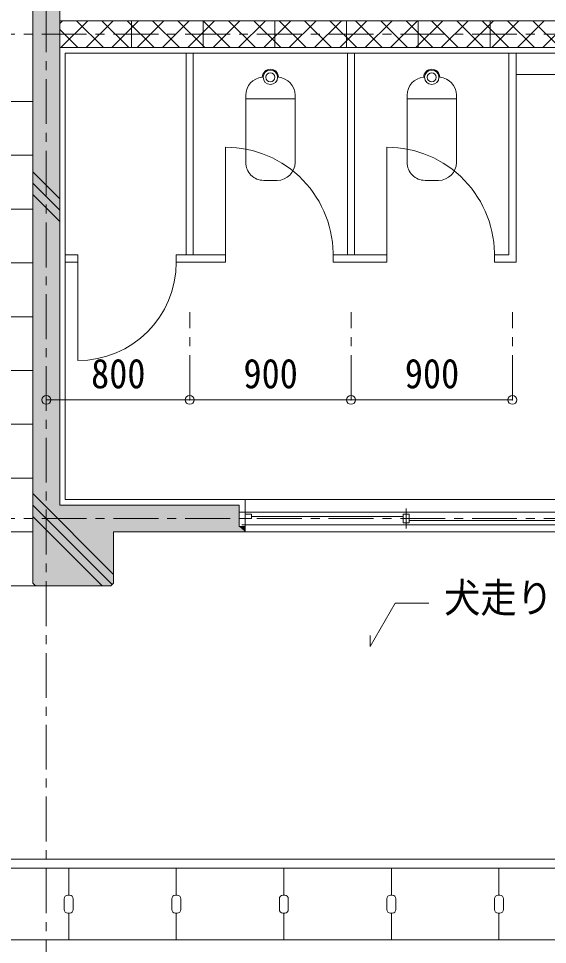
# Model space of a CAD drawing. Units: millimetres at full size, sheet at 1:50. Extents: x -19525 to 20275, y -14100 to 14100.
# Drawn here: x -14780 to -11829, y -3562 to 1600 of the extents above; entities that cross this region are included whole.
import ezdxf
from ezdxf.enums import TextEntityAlignment as Align

# ---------------------------------------------------------------- set-up
doc = ezdxf.new("R2010")
doc.units = ezdxf.units.MM
doc.header["$LTSCALE"] = 50
doc.header["$PDMODE"] = 32
doc.header["$PDSIZE"] = 50
doc.linetypes.add('CHAIN1', pattern=[8, 5, -1, 1, -1])
for name, color, linetype, lineweight in [('0-0_基準線･符号', 7, 'CHAIN1', 9), ('0-2_寸法線･文字', 7, 'Continuous', 9), ('0-3_躯体', 3, 'Continuous', 18), ('0-4_CB', 7, 'Continuous', 9), ('0-5_木', 3, 'Continuous', 18), ('0-6_文字', 3, 'Continuous', 18), ('0-7_建具', 7, 'Continuous', 9), ('0-9_仕上(中)', 7, 'Continuous', 9), ('0-C_設備', 7, 'Continuous', 9), ('0-E_ハッチ', 4, 'Continuous', 9), ('0-F_その他', 4, 'Continuous', 9)]:
    doc.layers.add(name, color=color, linetype=linetype, lineweight=lineweight)
doc.styles.add('ＭＳ ゴシック', font='')
doc.styles.get('ＭＳ ゴシック').set_extended_font_data('MS Gothic')

msp = doc.modelspace()

# ---------------------------------------------------------------- linework, layer by layer
at = {"layer": '0-0_基準線･符号'}
for p, q in [((-14625, 12062.5), (-14625, -10437.5)), ((-18250, 1512.5), (-8125, 1512.5)), ((-19450, -1187.5), (19700, -1187.5))]:
    msp.add_line(p, q, dxfattribs=at)
at = {"layer": '0-2_寸法線･文字', "color": 4, "linetype": 'CHAIN1'}
for p, q in [((-13825, -526.02), (-13825, -37.5)), ((-12925, -526.02), (-12925, -37.5)), ((-12025, -526.02), (-12025, -37.5))]:
    msp.add_line(p, q, dxfattribs=at)
at = {"layer": '0-2_寸法線･文字'}
for p, q in [((-14625, -526.02), (-13825, -526.02)), ((-13825, -526.02), (-12925, -526.02)), ((-12925, -526.02), (-12025, -526.02))]:
    msp.add_line(p, q, dxfattribs=at)
at = {"layer": '0-2_寸法線･文字', "color": 6}
for p in [(-14625, -526.02), (-13825, -526.02), (-12925, -526.02), (-12025, -526.02)]:
    msp.add_point(p, dxfattribs=at)
at = {"layer": '0-3_躯体'}
for p, q in [((-14700, -1547.5), (-14700, 5237.5)), ((-14550, 5237.5), (-14550, -1112.5)), ((-13550, -1112.5), (-14550, -1112.5)), ((-13515, -1262.5), (-13515, -1222.5)), ((-13515, -1262.5), (-14250, -1262.5)), ((-14250, -1547.5), (-14250, -1262.5)), ((-14685, -1562.5), (-14700, -1547.5)), ((-14265, -1562.5), (-14250, -1547.5)), ((-14685, -1562.5), (-14265, -1562.5))]:
    msp.add_line(p, q, dxfattribs=at)
msp.add_lwpolyline([(-13515, -1232.5), (-13550, -1232.5), (-13550, -1112.5)], dxfattribs=at)
at = {"layer": '0-4_CB'}
for p, q in [((-14550, 1587.5), (-8200, 1587.5)), ((-14150, 1587.5), (-14150, 1437.5)), ((-13750, 1587.5), (-13750, 1437.5)), ((-13350, 1587.5), (-13350, 1437.5)), ((-12950, 1587.5), (-12950, 1437.5)), ((-12550, 1587.5), (-12550, 1437.5)), ((-12150, 1587.5), (-12150, 1437.5)), ((-14550, 1437.5), (-8200, 1437.5))]:
    msp.add_line(p, q, dxfattribs=at)
at = {"layer": '0-5_木'}
for p, q in [((-13845, 1407.5), (-13845, 282.5)), ((-13805, 1407.5), (-13805, 282.5)), ((-12945, 282.5), (-12945, 1407.5)), ((-12945, 1372.83), (-12945, 1407.5)), ((-12905, 282.5), (-12905, 1407.5)), ((-12905, 1372.83), (-12905, 1407.5)), ((-12045, 1407.5), (-12045, 282.5)), ((-12005, 1407.5), (-12005, 242.5)), ((-13625, 882.5), (-13625, 242.5)), ((-12725, 882.5), (-12725, 242.5)), ((-14520, 282.5), (-14450, 282.5)), ((-13900, 282.5), (-13900, 242.5)), ((-13900, 282.5), (-13625, 282.5)), ((-13025, 282.5), (-13025, 242.5)), ((-13025, 282.5), (-12725, 282.5)), ((-12125, 282.5), (-12125, 242.5)), ((-12125, 282.5), (-12045, 282.5)), ((-14520, 242.5), (-14450, 242.5)), ((-13900, 242.5), (-13625, 242.5)), ((-13025, 242.5), (-12725, 242.5)), ((-12125, 242.5), (-12005, 242.5))]:
    msp.add_line(p, q, dxfattribs=at)
msp.add_lwpolyline([(-14450, 282.5), (-14450, 242.5), (-14450, -307.5)], dxfattribs=at)
for centre, radius, start, end in [((-13625, 282.5), 600, 358.08979, 90), ((-12725, 282.5), 600, 358.08979, 90), ((-14450, 242.5), 550, 270, 0)]:
    msp.add_arc(centre, radius, start, end, dxfattribs=at)
at = {"layer": '0-6_文字', "color": 4, "lineweight": 9}
msp.add_lwpolyline([(-12490.67, -1659.1), (-12679.15, -1659.1), (-12819.11, -1901.51), (-12819.11, -1840.33)], dxfattribs=at)
at = {"layer": '0-7_建具', "color": 4}
for p, q in [((-13515, -1082.5), (-9885, -1082.5)), ((-11735, -1152.5), (-13500, -1152.5)), ((-13500, -1222.5), (-11720, -1222.5)), ((-9885, -1262.5), (-13515, -1262.5))]:
    msp.add_line(p, q, dxfattribs=at)
at = {"layer": '0-7_建具'}
for p, q in [((-12617.5, -1132.5), (-12617.5, -1242.5)), ((-13535, -1152.5), (-13550, -1152.5)), ((-13535, -1152.5), (-13500, -1152.5)), ((-13515, -1222.5), (-13515, -1152.5)), ((-13480, -1175.5), (-12634.5, -1175.5)), ((-13535, -1222.5), (-13500, -1222.5)), ((-12634.5, -1187.5), (-12600.5, -1187.5)), ((-12600.5, -1199.5), (-11755, -1199.5))]:
    msp.add_line(p, q, dxfattribs=at)
msp.add_lwpolyline([(-13515, -1187.5), (-13480, -1187.5), (-13480, -1163.5), (-13515, -1163.5)], dxfattribs=at)
msp.add_lwpolyline([(-12634.5, -1211.5), (-12600.5, -1211.5), (-12600.5, -1163.5), (-12634.5, -1163.5)], close=True, dxfattribs=at)
at = {"layer": '0-9_仕上(中)', "color": 3, "lineweight": 18}
for p, q in [((-14520, 1407.5), (-8230, 1407.5)), ((-14520, 1407.5), (-14520, -1082.5)), ((-13515, -1082.5), (-14520, -1082.5)), ((-13515, -1152.5), (-13515, -1082.5))]:
    msp.add_line(p, q, dxfattribs=at)
at = {"layer": '0-9_仕上(中)'}
for p, q in [((-12005, 1287.5), (-8230, 1287.5)), ((-14700, 1137.5), (-16150, 1137.5)), ((-14700, 837.5), (-16150, 837.5)), ((-14700, 537.5), (-16150, 537.5)), ((-14700, 237.5), (-16150, 237.5)), ((-14700, -62.5), (-16150, -62.5)), ((-14700, -362.5), (-16150, -362.5)), ((-14700, -662.5), (-16150, -662.5)), ((-14700, -962.5), (-16150, -962.5)), ((-14700, -1262.5), (-16150, -1262.5)), ((-14685, -1562.5), (-16150, -1562.5))]:
    msp.add_line(p, q, dxfattribs=at)
at = {"layer": '0-C_設備'}
for p, q in [((-13512.5, 1172.5), (-13512.5, 797.5)), ((-13512.5, 1152.5), (-13237.5, 1152.5)), ((-13237.5, 1172.5), (-13237.5, 797.5)), ((-12612.5, 1172.5), (-12612.5, 797.5)), ((-12612.5, 1152.5), (-12337.5, 1152.5)), ((-12337.5, 1172.5), (-12337.5, 797.5)), ((-13337.5, 697.5), (-13412.5, 697.5)), ((-12437.5, 697.5), (-12512.5, 697.5))]:
    msp.add_line(p, q, dxfattribs=at)
for centre, radius in [((-13375, 1272.5), 40), ((-13375, 1272.5), 25), ((-12475, 1272.5), 40), ((-12475, 1272.5), 25)]:
    msp.add_circle(centre, radius, dxfattribs=at)
for centre, radius, start, end in [((-13375, 1272.5), 45, 0, 179.99985), ((-12475, 1272.5), 45, 0, 179.99985), ((-13412.5, 1172.5), 100, 94.28937, 179.99985), ((-13337.5, 1172.5), 100, 0, 85.71104), ((-12512.5, 1172.5), 100, 94.28937, 179.99985), ((-12437.5, 1172.5), 100, 0, 85.71104), ((-13412.5, 797.5), 100, 179.99985, 270.00005), ((-13337.5, 797.5), 100, 270.00005, 0), ((-12512.5, 797.5), 100, 179.99985, 270.00005), ((-12437.5, 797.5), 100, 270.00005, 0)]:
    msp.add_arc(centre, radius, start, end, dxfattribs=at)
at = {"layer": '0-E_ハッチ'}
for p, q in [((-14550, 1572.03), (-14534.53, 1587.5)), ((-14543.11, 1437.5), (-14393.11, 1587.5)), ((-14456.84, 1587.5), (-14306.84, 1437.5)), ((-14401.69, 1437.5), (-14251.69, 1587.5)), ((-14315.42, 1587.5), (-14165.42, 1437.5)), ((-14260.27, 1437.5), (-14110.27, 1587.5)), ((-14174, 1587.5), (-14024, 1437.5)), ((-14118.85, 1437.5), (-13968.85, 1587.5)), ((-14032.58, 1587.5), (-13882.58, 1437.5)), ((-13977.43, 1437.5), (-13827.43, 1587.5)), ((-13891.16, 1587.5), (-13741.16, 1437.5)), ((-13836.01, 1437.5), (-13686.01, 1587.5)), ((-13749.74, 1587.5), (-13599.74, 1437.5)), ((-13694.59, 1437.5), (-13544.59, 1587.5)), ((-13608.32, 1587.5), (-13458.32, 1437.5)), ((-13553.16, 1437.5), (-13403.16, 1587.5)), ((-13466.89, 1587.5), (-13316.89, 1437.5)), ((-13411.74, 1437.5), (-13261.74, 1587.5)), ((-13325.47, 1587.5), (-13175.47, 1437.5)), ((-13270.32, 1437.5), (-13120.32, 1587.5)), ((-13184.05, 1587.5), (-13034.05, 1437.5)), ((-13128.9, 1437.5), (-12978.9, 1587.5)), ((-13042.63, 1587.5), (-12892.63, 1437.5)), ((-12987.48, 1437.5), (-12837.48, 1587.5)), ((-12901.21, 1587.5), (-12751.21, 1437.5)), ((-12846.06, 1437.5), (-12696.06, 1587.5)), ((-12759.79, 1587.5), (-12609.79, 1437.5)), ((-12704.64, 1437.5), (-12554.64, 1587.5)), ((-12618.37, 1587.5), (-12468.37, 1437.5)), ((-12563.21, 1437.5), (-12413.21, 1587.5)), ((-12476.94, 1587.5), (-12326.94, 1437.5)), ((-12421.79, 1437.5), (-12271.79, 1587.5)), ((-12335.52, 1587.5), (-12185.52, 1437.5)), ((-12280.37, 1437.5), (-12130.37, 1587.5)), ((-12194.1, 1587.5), (-12044.1, 1437.5)), ((-12138.95, 1437.5), (-11988.95, 1587.5)), ((-12052.68, 1587.5), (-11902.68, 1437.5)), ((-11997.53, 1437.5), (-11847.53, 1587.5)), ((-11911.26, 1587.5), (-11761.26, 1437.5)), ((-11856.11, 1437.5), (-11706.11, 1587.5)), ((-14550, 1539.24), (-14448.26, 1437.5)), ((-14700, 745.25), (-14550, 595.25)), ((-14700, 681.61), (-14550, 531.61)), ((-14700, 617.97), (-14550, 467.97)), ((-14700, -1048.86), (-14250, -1498.86)), ((-14257.5, -1555), (-14700, -1112.5)), ((-14700, -1176.14), (-14313.64, -1562.5))]:
    msp.add_line(p, q, dxfattribs=at)
at = {"layer": '0-F_その他', "color": 7}
msp.add_line((17200, -3087.5), (-16450, -3087.5), dxfattribs=at)
at = {"layer": '0-F_その他'}
for p, q in [((18700, -3137.5), (-17950, -3137.5)), ((-14500, -3137.5), (-14500, -3287.5)), ((-13900, -3137.5), (-13900, -3287.5)), ((-13300, -3137.5), (-13300, -3287.5)), ((-12700, -3137.5), (-12700, -3287.5)), ((-12100, -3137.5), (-12100, -3287.5)), ((-14505, -3287.5), (-14495, -3287.5)), ((-13905, -3287.5), (-13895, -3287.5)), ((-13305, -3287.5), (-13295, -3287.5)), ((-12705, -3287.5), (-12695, -3287.5)), ((-12105, -3287.5), (-12095, -3287.5)), ((-14525, -3307.5), (-14525, -3367.5)), ((-14475, -3307.5), (-14475, -3367.5)), ((-13925, -3307.5), (-13925, -3367.5)), ((-13875, -3307.5), (-13875, -3367.5)), ((-13325, -3307.5), (-13325, -3367.5)), ((-13275, -3307.5), (-13275, -3367.5)), ((-12725, -3307.5), (-12725, -3367.5)), ((-12675, -3307.5), (-12675, -3367.5)), ((-12125, -3307.5), (-12125, -3367.5)), ((-12075, -3307.5), (-12075, -3367.5)), ((-14495, -3387.5), (-14505, -3387.5)), ((-14500, -3387.5), (-14500, -3537.5)), ((-13895, -3387.5), (-13905, -3387.5)), ((-13900, -3387.5), (-13900, -3537.5)), ((-13295, -3387.5), (-13305, -3387.5)), ((-13300, -3387.5), (-13300, -3537.5)), ((-12695, -3387.5), (-12705, -3387.5)), ((-12700, -3387.5), (-12700, -3537.5)), ((-12095, -3387.5), (-12105, -3387.5)), ((-12100, -3387.5), (-12100, -3537.5)), ((18700, -3537.5), (-17950, -3537.5))]:
    msp.add_line(p, q, dxfattribs=at)
for centre, start, end in [((-14505, -3307.5), 90, 180), ((-14495, -3307.5), 0, 90), ((-13905, -3307.5), 90, 180), ((-13895, -3307.5), 0, 90), ((-13305, -3307.5), 90, 180), ((-13295, -3307.5), 0, 90), ((-12705, -3307.5), 90, 180), ((-12695, -3307.5), 0, 90), ((-12105, -3307.5), 90, 180), ((-12095, -3307.5), 0, 90), ((-14505, -3367.5), 180, 270), ((-14495, -3367.5), 270, 0), ((-13905, -3367.5), 180, 270), ((-13895, -3367.5), 270, 0), ((-13305, -3367.5), 180, 270), ((-13295, -3367.5), 270, 0), ((-12705, -3367.5), 180, 270), ((-12695, -3367.5), 270, 0), ((-12105, -3367.5), 180, 270), ((-12095, -3367.5), 270, 0)]:
    msp.add_arc(centre, 20, start, end, dxfattribs=at)
at = {"layer": '0-F_その他', "color": 253}
for points in [[(-14700, 5237.5), (-14550, 5237.5), (-14700, -1112.5), (-14550, -1112.5)], [(-13550, -1232.5), (-13550, -1112.5), (-14700, -1112.5)], [(-14700, -1112.5), (-14700, -1547.5), (-14250, -1262.5)], [(-14700, -1112.5), (-14250, -1262.5), (-13515, -1262.5)], [(-14700, -1112.5), (-13515, -1262.5), (-13550, -1232.5)], [(-13515, -1262.5), (-13515, -1232.5), (-13550, -1232.5)], [(-14700, -1547.5), (-14250, -1547.5), (-14250, -1262.5)], [(-14700, -1547.5), (-14685, -1562.5), (-14265, -1562.5)], [(-14700, -1547.5), (-14265, -1562.5), (-14250, -1547.5)]]:
    msp.add_solid(points, dxfattribs=at)

# ---------------------------------------------------------------- texts
at = {"layer": '0-2_寸法線･文字', "color": 2, "style": 'ＭＳ ゴシック', "width": 0.9}
for s, p in [('800', (-14375, -511.02)), ('900', (-13525, -511.02)), ('900', (-12625, -511.02))]:
    msp.add_text(s, height=165, dxfattribs=at).set_placement(p, align=Align.BOTTOM_LEFT)
at = {"layer": '0-6_文字', "color": 2, "style": 'ＭＳ ゴシック', "width": 0.9}
msp.add_text('犬走り', height=165, dxfattribs=at).set_placement((-12406.81, -1761.46), align=Align.BOTTOM_LEFT)

doc.saveas('drawing.dxf')
